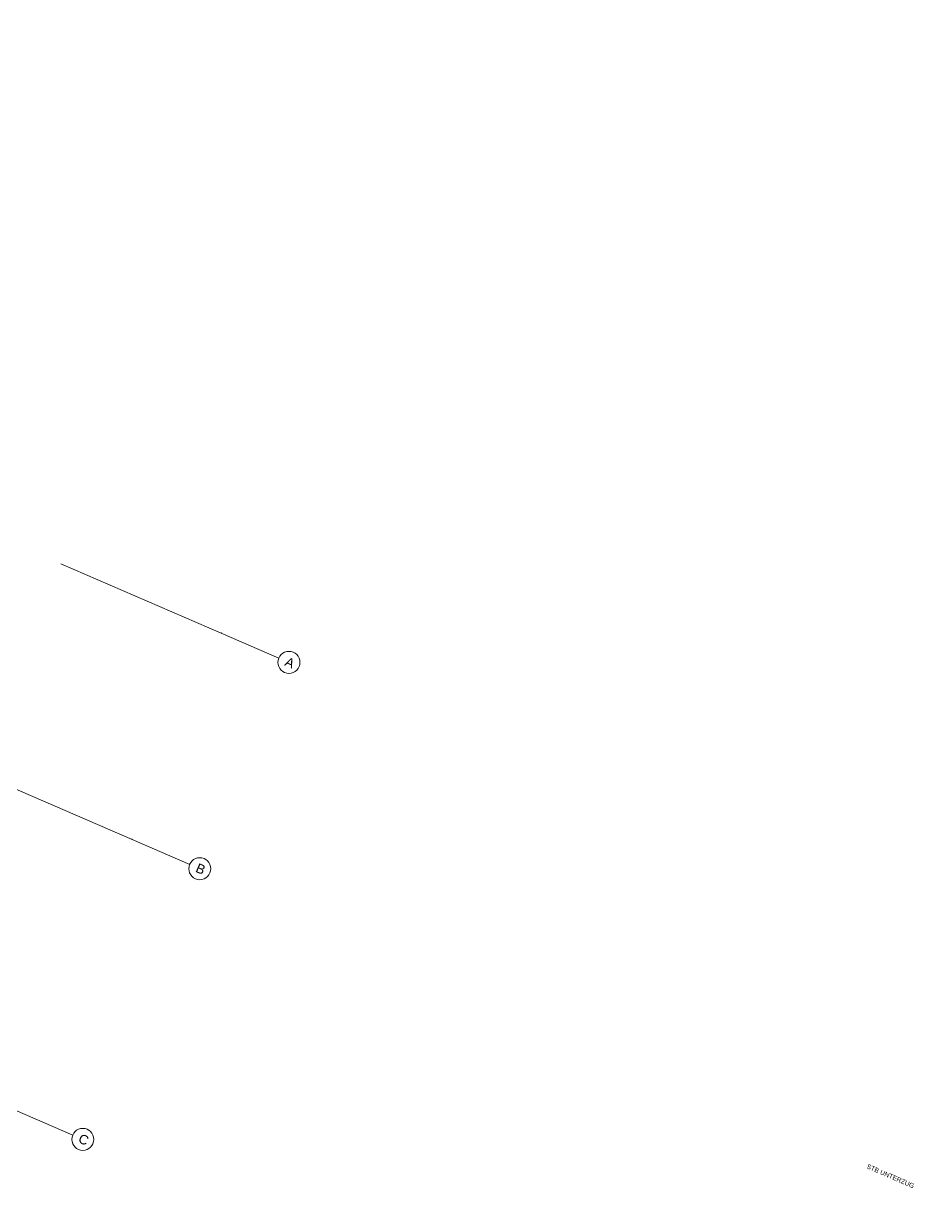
# Model space of a CAD drawing. Header units: millimetres. Extents: x 12535370 to 12575737, y 356204400 to 356234587.
# Drawn here: x 12561697 to 12575737, y 356210102 to 356228596 of the extents above; entities that cross this region are included whole.
import ezdxf
from ezdxf.enums import TextEntityAlignment as Align

# ---------------------------------------------------------------- set-up
doc = ezdxf.new("R2010")
doc.units = ezdxf.units.MM
doc.header["$MEASUREMENT"] = 0
doc.linetypes.add('Dot & Dashed', pattern=[6702.78, 3527.78, -1763.89, 0, -1411.11])
for name, color, linetype, lineweight in [('New_160 Beschriftungen Ausführung_Pen_No__1', 7, 'Continuous', 13), ('New_290 Raster _ Achsen_Pen_No__1', 7, 'Continuous', 13), ('New_290 Raster _ Achsen_Pen_No__108', 7, 'Continuous', 13)]:
    doc.layers.add(name, color=color, linetype=linetype, lineweight=lineweight)
doc.layers.add('New_290 Raster _ Achsen', color=7, linetype='Continuous')
doc.styles.add('GENERATED_STYLE_1', font='arial.ttf')
doc.styles.add('GENERATED_STYLE_2', font='arial.ttf', dxfattribs={"width": 0.8})

# ---------------------------------------------------------------- blocks, each defined once
blk = doc.blocks.new('Standard grid marker[24]', base_point=(12539646, 356220745))
at = {"layer": 'New_290 Raster _ Achsen_Pen_No__1', "color": 7, "linetype": 'Continuous', "lineweight": 13}
for centre in [(12539485, 356220814), (12562646, 356210809)]:
    blk.add_circle(centre, 175, dxfattribs=at)
at = {"layer": 'New_290 Raster _ Achsen_Pen_No__108', "color": 7, "linetype": 'Dot & Dashed', "lineweight": 13}
for p, q in [((12540564, 356220348), (12539646, 356220745)), ((12540564, 356220348), (12561567, 356211275)), ((12561567, 356211275), (12562485, 356210878))]:
    blk.add_line(p, q, dxfattribs=at)
for p in [(12540564, 356220348), (12540564, 356220348), (12561567, 356211275), (12561567, 356211275)]:
    blk.add_point(p, dxfattribs=at)
at = {"layer": 'New_290 Raster _ Achsen_Pen_No__108', "color": 7, "lineweight": 13, "style": 'GENERATED_STYLE_1'}
for tag, p in [('AC_MarkerText_1_0', (12539528, 356220880)), ('AC_MarkerText_1_1', (12562689, 356210875))]:
    blk.add_attdef(tag, text='', height=150, rotation=336.6365, dxfattribs=at).set_placement(p, align=Align.TOP_CENTER)
blk = doc.blocks.new('Standard grid marker[25]', base_point=(12541509, 356225057))
at = {"layer": 'New_290 Raster _ Achsen_Pen_No__1', "color": 7, "linetype": 'Continuous', "lineweight": 13}
for centre in [(12541348, 356225127), (12564509, 356215122)]:
    blk.add_circle(centre, 175, dxfattribs=at)
at = {"layer": 'New_290 Raster _ Achsen_Pen_No__108', "color": 7, "linetype": 'Dot & Dashed', "lineweight": 13}
for p, q in [((12542427, 356224661), (12541509, 356225057)), ((12542427, 356224661), (12563430, 356215588)), ((12563430, 356215588), (12564348, 356215191))]:
    blk.add_line(p, q, dxfattribs=at)
for p in [(12542427, 356224661), (12542427, 356224661), (12563430, 356215588), (12563430, 356215588)]:
    blk.add_point(p, dxfattribs=at)
at = {"layer": 'New_290 Raster _ Achsen_Pen_No__108', "color": 7, "lineweight": 13, "style": 'GENERATED_STYLE_1'}
for tag, p in [('AC_MarkerText_1_0', (12541392, 356225193)), ('AC_MarkerText_1_1', (12564552, 356215188))]:
    blk.add_attdef(tag, text='', height=150, rotation=336.6365, dxfattribs=at).set_placement(p, align=Align.TOP_CENTER)
blk = doc.blocks.new('Standard grid marker[26]', base_point=(12542917, 356228351))
at = {"layer": 'New_290 Raster _ Achsen_Pen_No__1', "color": 7, "linetype": 'Continuous', "lineweight": 13}
for centre in [(12542756, 356228421), (12565929, 356218410)]:
    blk.add_circle(centre, 175, dxfattribs=at)
at = {"layer": 'New_290 Raster _ Achsen_Pen_No__108', "color": 7, "linetype": 'Dot & Dashed', "lineweight": 13}
for p, q in [((12543835, 356227955), (12542917, 356228351)), ((12543835, 356227955), (12564851, 356218876)), ((12564851, 356218876), (12565769, 356218479))]:
    blk.add_line(p, q, dxfattribs=at)
for p in [(12543835, 356227955), (12543835, 356227955), (12564851, 356218876), (12564851, 356218876)]:
    blk.add_point(p, dxfattribs=at)
at = {"layer": 'New_290 Raster _ Achsen_Pen_No__108', "color": 7, "lineweight": 13, "style": 'GENERATED_STYLE_1'}
for tag, p in [('AC_MarkerText_1_0', (12542799, 356228487)), ('AC_MarkerText_1_1', (12565973, 356218476))]:
    blk.add_attdef(tag, text='', height=150, rotation=336.6365, dxfattribs=at).set_placement(p, align=Align.TOP_CENTER)

msp = doc.modelspace()

# ---------------------------------------------------------------- block references
at = {"layer": 'New_290 Raster _ Achsen', "color": 7, "linetype": 'Continuous', "lineweight": 13}
ref = msp.add_blockref('Standard grid marker[26]', (12542916.746, 356228351.144), dxfattribs=at)
ref.add_attrib('AC_MarkerText_1', 'A', dxfattribs={"layer": 'New_290 Raster _ Achsen_Pen_No__108', "color": 7, "lineweight": 13, "height": 150, "rotation": 336.6364577, "style": 'GENERATED_STYLE_1'}).set_placement((12542799.433, 356228486.582), align=Align.TOP_CENTER)
ref.add_attrib('AC_MarkerText_1_1', 'A', dxfattribs={"layer": 'New_290 Raster _ Achsen_Pen_No__108', "color": 7, "lineweight": 13, "height": 150, "rotation": 336.6364577, "style": 'GENERATED_STYLE_1'}).set_placement((12565972.77, 356218476.085), align=Align.TOP_CENTER)
ref = msp.add_blockref('Standard grid marker[25]', (12541508.851, 356225057.46), dxfattribs=at)
ref.add_attrib('AC_MarkerText_1', 'B', dxfattribs={"layer": 'New_290 Raster _ Achsen_Pen_No__108', "color": 7, "lineweight": 13, "height": 150, "rotation": 336.6364577, "style": 'GENERATED_STYLE_1'}).set_placement((12541391.538, 356225192.898), align=Align.TOP_CENTER)
ref.add_attrib('AC_MarkerText_1_1', 'B', dxfattribs={"layer": 'New_290 Raster _ Achsen_Pen_No__108', "color": 7, "lineweight": 13, "height": 150, "rotation": 336.6364577, "style": 'GENERATED_STYLE_1'}).set_placement((12564552.3, 356215187.833), align=Align.TOP_CENTER)
ref = msp.add_blockref('Standard grid marker[24]', (12539645.773, 356220744.612), dxfattribs=at)
ref.add_attrib('AC_MarkerText_1', 'C', dxfattribs={"layer": 'New_290 Raster _ Achsen_Pen_No__108', "color": 7, "lineweight": 13, "height": 150, "rotation": 336.6364577, "style": 'GENERATED_STYLE_1'}).set_placement((12539528.46, 356220880.05), align=Align.TOP_CENTER)
ref.add_attrib('AC_MarkerText_1_1', 'C', dxfattribs={"layer": 'New_290 Raster _ Achsen_Pen_No__108', "color": 7, "lineweight": 13, "height": 150, "rotation": 336.6364577, "style": 'GENERATED_STYLE_1'}).set_placement((12562689.222, 356210874.986), align=Align.TOP_CENTER)

# ---------------------------------------------------------------- texts
at = {"layer": 'New_160 Beschriftungen Ausführung_Pen_No__1', "color": 7, "linetype": 'Continuous', "lineweight": 13, "insert": (12575121.496, 356210350.557), "char_height": 75, "attachment_point": 7, "rotation": 336.6364577, "style": 'GENERATED_STYLE_2'}
msp.add_mtext('\\A1;{\\pql;\\fArial|b0|i0|c0|p0;\\W0.800000;STB UNTERZUG}', dxfattribs=at)

doc.saveas('drawing.dxf')
